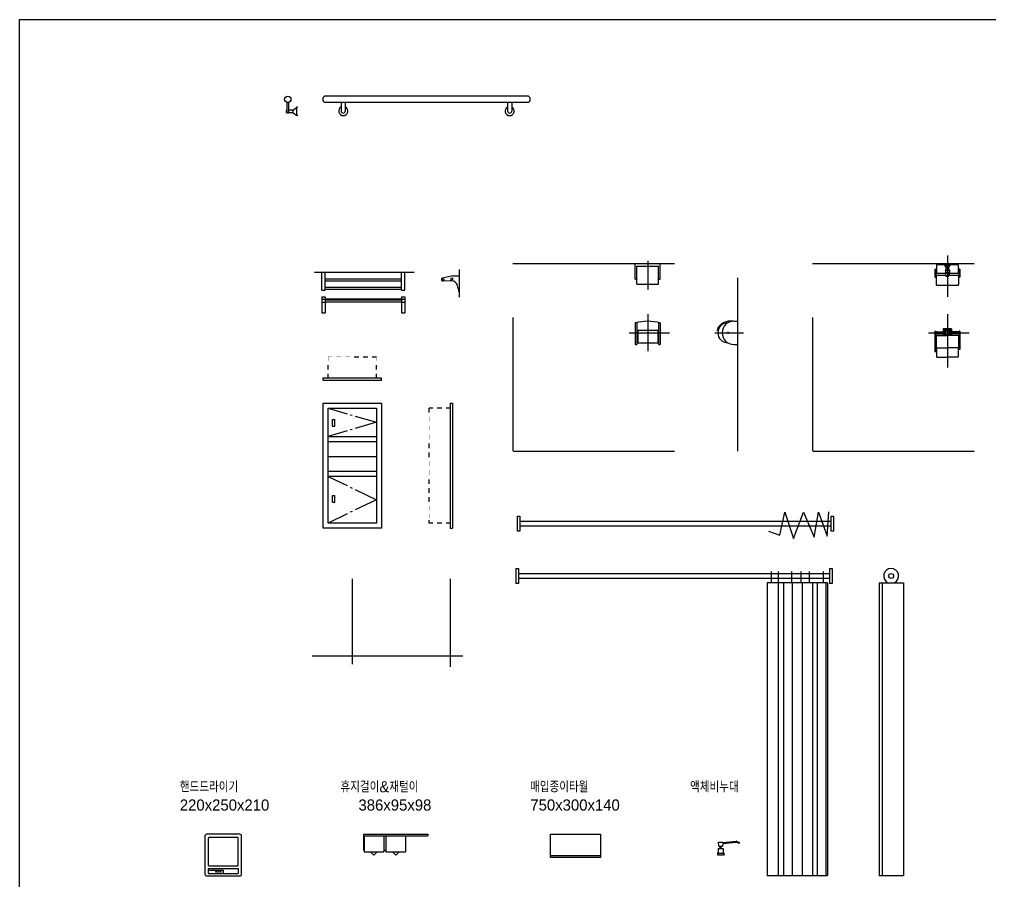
# Model space of a CAD drawing. Header units: inches. Extents: x -1249499 to 290957, y -589671 to 1013543.
# Drawn here: x -1061085 to -1055255, y 303014 to 308188 of the extents above; entities that cross this region are included whole.
import ezdxf

# ---------------------------------------------------------------- set-up
doc = ezdxf.new("R2010")
doc.units = ezdxf.units.IN
doc.header["$MEASUREMENT"] = 0
doc.linetypes.add('HIDDEN', pattern=[2, 1, -1])
for name, color, linetype in [('31', 54, 'Continuous'), ('5', 5, 'Continuous'), ('HATCH-05', 5, 'Continuous'), ('INT', 4, 'Continuous')]:
    doc.layers.add(name, color=color, linetype=linetype)
doc.styles.add('STYLE1', font='ses.shx', dxfattribs={"bigfont": 'shs.shx'})

msp = doc.modelspace()

# ---------------------------------------------------------------- linework, layer by layer
at = {"color": 6}
msp.add_lwpolyline([(-1061085, 308188), (-1045914, 308188), (-1045914, 301019), (-1061085, 301019)], close=True, dxfattribs=at)
at = {"layer": '31'}
for p, q in [((-1058025.4, 307726.6), (-1059252.3, 307726.6)), ((-1059477.1, 307690.2), (-1059477.1, 307623.8)), ((-1059467.1, 307690.2), (-1059467.1, 307623.8)), ((-1058025.4, 307688.6), (-1059252.3, 307688.6)), ((-1059151.4, 307688.6), (-1059151.4, 307637.6)), ((-1059126.4, 307688.6), (-1059126.4, 307637.6)), ((-1058151.4, 307688.6), (-1058151.4, 307637.6)), ((-1058126.4, 307688.6), (-1058126.4, 307637.6)), ((-1059477.1, 307643.5), (-1059482.1, 307640.1)), ((-1059482.1, 307640.1), (-1059482.1, 307630.2)), ((-1059477.1, 307626.8), (-1059482.1, 307630.2)), ((-1059467.1, 307623.8), (-1059477.1, 307623.8)), ((-1059440.1, 307643.5), (-1059467.1, 307643.5)), ((-1059440.1, 307626.8), (-1059467.1, 307626.8)), ((-1059440.1, 307643.5), (-1059417.1, 307660.1)), ((-1059440.1, 307626.8), (-1059440.1, 307643.5)), ((-1059440.1, 307626.8), (-1059417.1, 307610.1)), ((-1059417.1, 307610.1), (-1059417.1, 307660.1)), ((-1059412.1, 307660.1), (-1059417.1, 307660.1)), ((-1059412.1, 307610.1), (-1059417.1, 307610.1))]:
    msp.add_line(p, q, dxfattribs=at)
msp.add_circle((-1059472.1, 307707.6), 19, dxfattribs=at)
for centre, radius, start, end in [((-1059238.9, 307707.6), 23.3, 125.28813, 234.71187), ((-1058038.9, 307707.6), 23.3, 305.28813, 54.71187), ((-1059138.9, 307637.6), 27.5, 117.03569, 62.96431), ((-1059138.9, 307637.6), 12.5, 180, 0), ((-1058138.9, 307637.6), 27.5, 117.03569, 62.96431), ((-1058138.9, 307637.6), 12.5, 180, 0)]:
    msp.add_arc(centre, radius, start, end, dxfattribs=at)
at = {"layer": '5'}
for p, q in [((-1057308.9, 306738.1), (-1057308.9, 306565.6)), ((-1055508.6, 306769.2), (-1055508.6, 306522.3)), ((-1058440.3, 306519.6), (-1058440.3, 306685.4)), ((-1058118.9, 306721.3), (-1057148, 306721.3)), ((-1057383.9, 306627.3), (-1057383.9, 306721.3)), ((-1057373.9, 306706.3), (-1057243.9, 306706.3)), ((-1057373.9, 306597), (-1057373.9, 306706.3)), ((-1057243.9, 306597), (-1057243.9, 306706.3)), ((-1057233.9, 306627.3), (-1057233.9, 306721.3)), ((-1056318.6, 306721.3), (-1055347.7, 306721.3)), ((-1055583.6, 306686.8), (-1055578.6, 306686.8)), ((-1055583.6, 306686.8), (-1055583.6, 306639.4)), ((-1055578.6, 306686.8), (-1055578.6, 306639.4)), ((-1055443.6, 306713.7), (-1055573.6, 306713.7)), ((-1055573.6, 306713.7), (-1055573.6, 306661.3)), ((-1055533.6, 306721.3), (-1055483.6, 306721.3)), ((-1055533.6, 306716.3), (-1055533.6, 306721.3)), ((-1055533.6, 306716.3), (-1055483.6, 306716.3)), ((-1055528.6, 306713.8), (-1055528.6, 306716.3)), ((-1055528.6, 306713.8), (-1055488.6, 306713.8)), ((-1055523.6, 306711.3), (-1055523.6, 306713.8)), ((-1055523.6, 306711.3), (-1055493.6, 306711.3)), ((-1055521.1, 306706.3), (-1055521.1, 306711.3)), ((-1055521.1, 306706.3), (-1055496.2, 306706.3)), ((-1055520.6, 306680.8), (-1055496.6, 306680.8)), ((-1055520.6, 306680.8), (-1055520.6, 306670)), ((-1055514.6, 306691.2), (-1055514.6, 306695.6)), ((-1055502.6, 306695.6), (-1055502.6, 306691.2)), ((-1055496.6, 306680.8), (-1055496.6, 306670)), ((-1055496.2, 306706.3), (-1055496.2, 306711.3)), ((-1055493.6, 306711.3), (-1055493.6, 306713.8)), ((-1055488.6, 306713.8), (-1055488.6, 306716.3)), ((-1055483.6, 306716.3), (-1055483.6, 306721.3)), ((-1055443.6, 306713.7), (-1055443.6, 306661.3)), ((-1055433.6, 306686.8), (-1055438.6, 306686.8)), ((-1055438.6, 306686.8), (-1055438.6, 306639.4)), ((-1055433.6, 306686.8), (-1055433.6, 306639.4)), ((-1059312.4, 306670.4), (-1058712.9, 306670.4)), ((-1059268.5, 306561.4), (-1059268.5, 306670.4)), ((-1059248.5, 306561.4), (-1059248.5, 306670.4)), ((-1059248.5, 306630.4), (-1058788.5, 306630.4)), ((-1059248.5, 306618.4), (-1058788.5, 306618.4)), ((-1058788.5, 306561.4), (-1058788.5, 306670.4)), ((-1058768.5, 306561.4), (-1058768.5, 306670.4)), ((-1058480.3, 306647.2), (-1058542.9, 306632.9)), ((-1058495.4, 306617.7), (-1058540.3, 306615.2)), ((-1058480.3, 306647.2), (-1058440.3, 306647.2)), ((-1057383.9, 306627.3), (-1057373.9, 306627.3)), ((-1057243.9, 306627.3), (-1057233.9, 306627.3)), ((-1056768.1, 305594.4), (-1056768.1, 306635)), ((-1055578.6, 306670.4), (-1055583.6, 306670.4)), ((-1055583.6, 306639.4), (-1055578.6, 306639.4)), ((-1055519, 306661.3), (-1055578.6, 306661.3)), ((-1055519, 306649.3), (-1055578.6, 306649.3)), ((-1055576.4, 306649.3), (-1055576.4, 306594.6)), ((-1055520.6, 306670), (-1055496.6, 306670)), ((-1055516.3, 306664.6), (-1055500.9, 306664.6)), ((-1055438.6, 306661.3), (-1055498.2, 306661.3)), ((-1055438.6, 306649.3), (-1055498.2, 306649.3)), ((-1055440.8, 306649.3), (-1055440.8, 306594.6)), ((-1055433.6, 306670.4), (-1055438.6, 306670.4)), ((-1055433.6, 306639.4), (-1055438.6, 306639.4)), ((-1059268.5, 306561.4), (-1059248.5, 306561.4)), ((-1059248.5, 306578.4), (-1058788.5, 306578.4)), ((-1059248.5, 306566.4), (-1058788.5, 306566.4)), ((-1058788.5, 306561.4), (-1058768.5, 306561.4)), ((-1058448.2, 306572.2), (-1058445.3, 306550.2)), ((-1057373.9, 306597), (-1057243.9, 306597)), ((-1055572.4, 306590.6), (-1055444.8, 306590.6)), ((-1059268.5, 306521.3), (-1059268.5, 306424.3)), ((-1059268.5, 306521.3), (-1059248.5, 306521.3)), ((-1059268.5, 306507.3), (-1059248.5, 306507.3)), ((-1059248.5, 306521.3), (-1059248.5, 306424.3)), ((-1059248.5, 306510), (-1058788.5, 306510)), ((-1059248.5, 306503.9), (-1058788.5, 306503.9)), ((-1058788.5, 306521.3), (-1058788.5, 306424.3)), ((-1058788.5, 306521.3), (-1058768.5, 306521.3)), ((-1058788.5, 306507.3), (-1058768.5, 306507.3)), ((-1058768.5, 306521.3), (-1058768.5, 306424.3)), ((-1058445.3, 306550.2), (-1058440.3, 306550.2)), ((-1059268.5, 306489.3), (-1059248.5, 306489.3)), ((-1059248.5, 306491.9), (-1058788.5, 306491.9)), ((-1058788.5, 306489.3), (-1058768.5, 306489.3)), ((-1059268.5, 306424.3), (-1059248.5, 306424.3)), ((-1058788.5, 306424.3), (-1058768.5, 306424.3)), ((-1058118.9, 306396.2), (-1058118.9, 305597.4)), ((-1057308.9, 306416.9), (-1057308.9, 306194.7)), ((-1056318.6, 306396.2), (-1056318.6, 305597.4)), ((-1055508.6, 306416.9), (-1055508.6, 306096.2)), ((-1057383.9, 306365), (-1057383.9, 306235.2)), ((-1057373.9, 306367.3), (-1057373.9, 306235.2)), ((-1057243.9, 306367.3), (-1057243.9, 306235.2)), ((-1057233.9, 306365), (-1057233.9, 306235.2)), ((-1056792.2, 306375.4), (-1056768.1, 306375.4)), ((-1055483.6, 306329.4), (-1055533.6, 306329.4)), ((-1055533.6, 306329.4), (-1055533.6, 306310.4)), ((-1055528.6, 306324.4), (-1055528.6, 306310.4)), ((-1055528.6, 306324.4), (-1055488.6, 306324.4)), ((-1055488.6, 306324.4), (-1055488.6, 306310.4)), ((-1055483.6, 306329.4), (-1055483.6, 306310.4)), ((-1057421.3, 306304.4), (-1057178.5, 306304.4)), ((-1057243.9, 306318.9), (-1057373.9, 306318.9)), ((-1057368.9, 306318.9), (-1057368.9, 306245.2)), ((-1057248.9, 306318.9), (-1057248.9, 306245.2)), ((-1056906, 306304.4), (-1056734.2, 306304.4)), ((-1056886.5, 306317.7), (-1056892.4, 306318.9)), ((-1055621.1, 306304.4), (-1055378.3, 306304.4)), ((-1055583.6, 306315.4), (-1055583.6, 306193.9)), ((-1055583.6, 306315.4), (-1055578.6, 306315.4)), ((-1055578.6, 306315.4), (-1055578.6, 306193.9)), ((-1055578.6, 306310.4), (-1055519, 306310.4)), ((-1055578.6, 306298.4), (-1055519, 306298.4)), ((-1055576.4, 306289.4), (-1055508.6, 306289.4)), ((-1055576.4, 306289.4), (-1055576.4, 306219.9)), ((-1055533.6, 306298.4), (-1055533.6, 306289.4)), ((-1055528.6, 306298.4), (-1055528.6, 306289.4)), ((-1055523.6, 306319.4), (-1055523.6, 306310.4)), ((-1055523.6, 306319.4), (-1055493.6, 306319.4)), ((-1055523.6, 306298.4), (-1055523.6, 306289.4)), ((-1055440.8, 306289.4), (-1055508.6, 306289.4)), ((-1055438.6, 306310.4), (-1055498.2, 306310.4)), ((-1055438.6, 306298.4), (-1055498.2, 306298.4)), ((-1055493.6, 306319.4), (-1055493.6, 306310.4)), ((-1055493.6, 306298.4), (-1055493.6, 306289.4)), ((-1055488.6, 306298.4), (-1055488.6, 306289.4)), ((-1055483.6, 306298.4), (-1055483.6, 306289.4)), ((-1055440.8, 306289.4), (-1055440.8, 306219.9)), ((-1055438.6, 306315.4), (-1055438.6, 306205.4)), ((-1055433.6, 306315.4), (-1055438.6, 306315.4)), ((-1055433.6, 306315.4), (-1055433.6, 306205.4)), ((-1057383.9, 306235.2), (-1057373.9, 306235.2)), ((-1057368.9, 306245.2), (-1057248.9, 306245.2)), ((-1057243.9, 306235.2), (-1057233.9, 306235.2)), ((-1056792.1, 306234.9), (-1056768.1, 306234.9)), ((-1055573.6, 306216.1), (-1055573.6, 306161.4)), ((-1055572.4, 306215.9), (-1055508.6, 306215.9)), ((-1055444.8, 306215.9), (-1055508.6, 306215.9)), ((-1055443.6, 306216.1), (-1055443.6, 306161.4)), ((-1055433.6, 306205.4), (-1055438.6, 306205.4)), ((-1055583.6, 306193.9), (-1055578.6, 306193.9)), ((-1055571.6, 306159.4), (-1055508.6, 306159.4)), ((-1055445.6, 306159.4), (-1055508.6, 306159.4)), ((-1059259.8, 306034.9), (-1058909.8, 306034.9)), ((-1059259.8, 306019.9), (-1059259.8, 306034.9)), ((-1058909.8, 306019.9), (-1058909.8, 306034.9)), ((-1059259.8, 306019.9), (-1058909.8, 306019.9)), ((-1059259.8, 305132.4), (-1059259.8, 305882.4)), ((-1059259.8, 305882.4), (-1058909.8, 305882.4)), ((-1058909.8, 305882.4), (-1058909.8, 305132.4)), ((-1058497, 305882.4), (-1058497, 305132.4)), ((-1058497, 305882.4), (-1058482, 305882.4)), ((-1058482, 305882.4), (-1058482, 305132.4)), ((-1059229.8, 305682.4), (-1059229.8, 305852.4)), ((-1059229.8, 305852.4), (-1059114.9, 305818.7)), ((-1059229.8, 305852.4), (-1058939.8, 305852.4)), ((-1059096.4, 305813.3), (-1059085.5, 305810.1)), ((-1059066.7, 305804.6), (-1058939.8, 305767.4)), ((-1058939.8, 305852.4), (-1058939.8, 305682.4)), ((-1059204.4, 305783.4), (-1059189.4, 305783.4)), ((-1059204.4, 305743.4), (-1059204.4, 305783.4)), ((-1059204.4, 305743.4), (-1059189.4, 305743.4)), ((-1059189.4, 305743.4), (-1059189.4, 305783.4)), ((-1058939.8, 305767.4), (-1059066.7, 305730.2)), ((-1059114.9, 305716.1), (-1059229.8, 305682.4)), ((-1059229.8, 305682.4), (-1058939.8, 305682.4)), ((-1059229.8, 305442.4), (-1059229.8, 305682.4)), ((-1059085.5, 305724.7), (-1059096.4, 305721.5)), ((-1058939.8, 305682.4), (-1058939.8, 305442.4)), ((-1059229.8, 305652.4), (-1058939.8, 305652.4)), ((-1058115.9, 305594.4), (-1057148, 305594.4)), ((-1056315.6, 305594.4), (-1055347.7, 305594.4)), ((-1059229.8, 305562.4), (-1058939.8, 305562.4)), ((-1058939.8, 305472.4), (-1059229.8, 305472.4)), ((-1059229.8, 305442.4), (-1059114.9, 305386.9)), ((-1059229.8, 305162.4), (-1059229.8, 305442.4)), ((-1058939.8, 305442.4), (-1059229.8, 305442.4)), ((-1058939.8, 305442.4), (-1058939.8, 305162.4)), ((-1059096.4, 305378), (-1059085.5, 305372.8)), ((-1059066.7, 305363.7), (-1058939.8, 305302.4)), ((-1059204.4, 305288.7), (-1059204.4, 305328.7)), ((-1059204.4, 305328.7), (-1059189.4, 305328.7)), ((-1059204.4, 305288.7), (-1059189.4, 305288.7)), ((-1059189.4, 305288.7), (-1059189.4, 305328.7)), ((-1058939.8, 305302.4), (-1059066.7, 305241.2)), ((-1059114.9, 305217.9), (-1059229.8, 305162.4)), ((-1059085.5, 305232), (-1059096.4, 305226.8)), ((-1058939.8, 305162.4), (-1059229.8, 305162.4)), ((-1058622, 305162.4), (-1058622, 305179)), ((-1058092.4, 305114.3), (-1058092.4, 305204.3)), ((-1058092.4, 305204.3), (-1058077.4, 305204.3)), ((-1058077.4, 305204.3), (-1058077.4, 305174.3)), ((-1058077.4, 305174.3), (-1056207.4, 305174.3)), ((-1058077.4, 305174.3), (-1058077.4, 305114.3)), ((-1056207.4, 305204.3), (-1056192.4, 305204.3)), ((-1056207.4, 305174.3), (-1056207.4, 305204.3)), ((-1056207.4, 305114.3), (-1056207.4, 305174.3)), ((-1056192.4, 305204.3), (-1056192.4, 305114.3)), ((-1058909.8, 305132.4), (-1059259.8, 305132.4)), ((-1058497, 305132.4), (-1058482, 305132.4)), ((-1058077.4, 305114.3), (-1058092.4, 305114.3)), ((-1056207.4, 305144.3), (-1058077.4, 305144.3)), ((-1056192.4, 305114.3), (-1056207.4, 305114.3)), ((-1058101.2, 304889.2), (-1058101.2, 304799.2)), ((-1058101.2, 304889.2), (-1058086.2, 304889.2)), ((-1058086.2, 304889.2), (-1058086.2, 304799.2)), ((-1056566.4, 304870.7), (-1056566.4, 304803.8)), ((-1056524.5, 304870.7), (-1056524.5, 304803.8)), ((-1056445.5, 304870.7), (-1056445.5, 304803.8)), ((-1056388.7, 304870.7), (-1056388.7, 304803.8)), ((-1056339.7, 304870.7), (-1056339.7, 304803.8)), ((-1056253.9, 304870.7), (-1056253.9, 304803.8)), ((-1056216.2, 304889.2), (-1056216.2, 304799.2)), ((-1056216.2, 304889.2), (-1056201.2, 304889.2)), ((-1056201.2, 304889.2), (-1056201.2, 304799.2)), ((-1059084.8, 304827.8), (-1059084.8, 304315)), ((-1058497, 304827.8), (-1058497, 304298.7)), ((-1058086.2, 304859.2), (-1056216.2, 304859.2)), ((-1056216.2, 304829.2), (-1058086.2, 304829.2)), ((-1058086.2, 304799.2), (-1058101.2, 304799.2)), ((-1056591.8, 304803.8), (-1056591.8, 303044.2)), ((-1056229.7, 304803.8), (-1056591.8, 304803.8)), ((-1056525, 304803.8), (-1056525, 303044.2)), ((-1056493.7, 304803.8), (-1056493.7, 303044.2)), ((-1056441.2, 304803.8), (-1056441.2, 303044.2)), ((-1056381.2, 304803.8), (-1056381.2, 303044.2)), ((-1056318.7, 304803.8), (-1056318.7, 303044.2)), ((-1056291.2, 304803.8), (-1056291.2, 303044.2)), ((-1056238.7, 304803.8), (-1056238.7, 303044.2)), ((-1056229.7, 304803.8), (-1056229.7, 303044.2)), ((-1056201.2, 304799.2), (-1056216.2, 304799.2)), ((-1055918.1, 304803.8), (-1055918.1, 303044.2)), ((-1055918.1, 304803.8), (-1055826.5, 304803.8)), ((-1055900.3, 304803.8), (-1055900.3, 303044.2)), ((-1055826.5, 304803.8), (-1055772.9, 304803.8)), ((-1055772.9, 304803.8), (-1055772.9, 303044.2)), ((-1058420.2, 304362.4), (-1059326.3, 304362.4)), ((-1056591.8, 303044.2), (-1056229.7, 303044.2)), ((-1055918.1, 303044.2), (-1055772.9, 303044.2))]:
    msp.add_line(p, q, dxfattribs=at)
at = {"layer": '5', "linetype": 'HIDDEN'}
for p, q in [((-1059229.8, 306138.6), (-1059229.8, 306159.9)), ((-1059229.8, 306159.9), (-1059206.4, 306159.9)), ((-1059179.6, 306159.9), (-1059152.8, 306159.9)), ((-1059125.9, 306159.9), (-1059099.1, 306159.9)), ((-1059072.3, 306159.9), (-1059045.5, 306159.9)), ((-1059018.6, 306159.9), (-1058991.8, 306159.9)), ((-1058965, 306159.9), (-1058939.8, 306159.9)), ((-1058939.8, 306138.6), (-1058939.8, 306159.9)), ((-1059229.8, 306084.9), (-1059229.8, 306111.7)), ((-1058939.8, 306084.9), (-1058939.8, 306111.7)), ((-1059229.8, 306034.9), (-1059229.8, 306058.1)), ((-1058939.8, 306034.9), (-1058939.8, 306058.1)), ((-1058622, 305827.2), (-1058622, 305852.4)), ((-1058600.7, 305852.4), (-1058622, 305852.4)), ((-1058622, 305773.6), (-1058622, 305800.4)), ((-1058547.1, 305852.4), (-1058573.9, 305852.4)), ((-1058497, 305852.4), (-1058520.2, 305852.4)), ((-1058622, 305719.9), (-1058622, 305746.7)), ((-1058622, 305666.2), (-1058622, 305693.1)), ((-1058622, 305612.6), (-1058622, 305639.4)), ((-1058622, 305558.9), (-1058622, 305585.8)), ((-1058622, 305505.3), (-1058622, 305532.1)), ((-1058622, 305451.6), (-1058622, 305478.4)), ((-1058622, 305398), (-1058622, 305424.8)), ((-1058622, 305344.3), (-1058622, 305371.1)), ((-1058622, 305290.6), (-1058622, 305317.5)), ((-1058622, 305237), (-1058622, 305263.8)), ((-1058622, 305190.8), (-1058622, 305217.7)), ((-1058600.7, 305162.4), (-1058622, 305162.4)), ((-1058547.1, 305162.4), (-1058573.9, 305162.4)), ((-1058497, 305162.4), (-1058520.2, 305162.4))]:
    msp.add_line(p, q, dxfattribs=at)
at = {"layer": '5'}
msp.add_lwpolyline([(-1056583, 305113.5), (-1056516.2, 305088.5), (-1056484.9, 305226.8), (-1056432.4, 305069.3), (-1056372.4, 305226.8), (-1056309.9, 305077.1), (-1056282.4, 305226.8), (-1056229.9, 305084.3), (-1056220.8, 305229.5)], dxfattribs=at)
for centre, radius in [((-1058538.3, 306623.8), 6), ((-1058486.3, 306630), 6), ((-1056827.6, 306305.2), 4.17), ((-1055508.6, 306304.4), 12), ((-1055846.4, 304844.2), 15)]:
    msp.add_circle(centre, radius, dxfattribs=at)
for centre, radius, start, end in [((-1055531.9, 306692.5), 17.5, 9.96975, 51.90379), ((-1055531.9, 306694.2), 17.5, 309.96975, 350.03025), ((-1055485.4, 306692.5), 17.5, 128.09621, 170.03025), ((-1055485.4, 306694.2), 17.5, 189.96975, 230.03025), ((-1058540.3, 306624.2), 9, 106.64611, 281.25797), ((-1058491.4, 306577.9), 40, 36.54057, 95.62898), ((-1055531.9, 306656.5), 17.5, 27.23779, 50.03025), ((-1055508.6, 306655.3), 12, 129.77877, 50.22123), ((-1055485.4, 306656.5), 17.5, 129.96975, 152.76221), ((-1058505.2, 306567.7), 57.2, 4.5292, 36.54057), ((-1055572.4, 306594.6), 4, 180, 270), ((-1055444.8, 306594.6), 4, 270, 0), ((-1057308.9, 306068.7), 305.6, 75.79508, 104.20492), ((-1056827.9, 306305.2), 66, 111.2295, 168.00362), ((-1056827.9, 306305.2), 60, 90.5422, 269.4578), ((-1056791.9, 306305.2), 70.3, 90.24999, 269.75001), ((-1056806.5, 306258.2), 117.5, 85.88771, 112.62502), ((-1055572.4, 306219.9), 4, 180, 270), ((-1055444.8, 306219.9), 4, 270, 0), ((-1055571.6, 306161.4), 2, 180, 270), ((-1055445.6, 306161.4), 2, 270, 0), ((-1058115.9, 305597.4), 3, 180, 270), ((-1056315.6, 305597.4), 3, 180, 270), ((-1055846.4, 304844.2), 45, 296.21694, 243.78306)]:
    msp.add_arc(centre, radius, start, end, dxfattribs=at)
at = {"layer": 'HATCH-05', "color": 4}
for p, q in [((-1059016.8, 303292.6), (-1058630.8, 303292.6)), ((-1059016.8, 303292.6), (-1059016.8, 303197.6)), ((-1058630.8, 303292.6), (-1058630.8, 303282.6)), ((-1059016.8, 303282.6), (-1058630.8, 303282.6)), ((-1059013.8, 303282.6), (-1059013.8, 303187.6)), ((-1059013.8, 303282.6), (-1059013.8, 303197.6)), ((-1058895.3, 303282.6), (-1058895.3, 303187.6)), ((-1058882.3, 303282.6), (-1058882.3, 303187.6)), ((-1058763.8, 303282.6), (-1058763.8, 303187.6)), ((-1059016.8, 303197.6), (-1059013.8, 303197.6)), ((-1059013.8, 303187.6), (-1058895.3, 303187.6)), ((-1058974.6, 303187.1), (-1058954.6, 303167.6)), ((-1058954.6, 303167.6), (-1058934.6, 303187.1)), ((-1058895.3, 303197.6), (-1058882.3, 303197.6)), ((-1058882.3, 303187.6), (-1058763.8, 303187.6)), ((-1058843.1, 303187.1), (-1058823.1, 303167.6)), ((-1058823.1, 303167.6), (-1058803.1, 303187.1)), ((-1057593.2, 303162.6), (-1057893.2, 303162.6)), ((-1059949.7, 303087.6), (-1059949.7, 303057.6)), ((-1059949.7, 303087.6), (-1059769.7, 303087.6)), ((-1059949.7, 303077.6), (-1059859.7, 303077.6)), ((-1059949.7, 303057.6), (-1059769.7, 303057.6)), ((-1059859.7, 303077.6), (-1059859.7, 303057.6)), ((-1059769.7, 303087.6), (-1059769.7, 303057.6))]:
    msp.add_line(p, q, dxfattribs=at)
for points in [[(-1059959.7, 303042.6), (-1059759.7, 303042.6, 0.414214), (-1059749.7, 303052.6), (-1059749.7, 303282.6, 0.414214), (-1059759.7, 303292.6), (-1059959.7, 303292.6, 0.414214), (-1059969.7, 303282.6), (-1059969.7, 303052.6, 0.414214)], [(-1059944.7, 303102.6), (-1059774.7, 303102.6, 0.414214), (-1059769.7, 303107.6), (-1059769.7, 303267.6, 0.414214), (-1059774.7, 303272.6), (-1059944.7, 303272.6, 0.414214), (-1059949.7, 303267.6), (-1059949.7, 303107.6, 0.414214)]]:
    msp.add_lwpolyline(points, format="xyb", close=True, dxfattribs=at)
msp.add_lwpolyline([(-1057893.2, 303292.6), (-1057593.2, 303292.6), (-1057593.2, 303152.6), (-1057893.2, 303152.6)], close=True, dxfattribs=at)
for centre in [(-1059902.8, 303067.6), (-1059889.1, 303067.6), (-1059875.4, 303067.6)]:
    msp.add_circle(centre, 2.5, dxfattribs=at)
at = {"layer": 'INT'}
for p, q in [((-1056884.2, 303245.9), (-1056857.2, 303245.9)), ((-1056882.2, 303220.9), (-1056884.2, 303245.9)), ((-1056857.8, 303237.9), (-1056859.2, 303220.9)), ((-1056857.8, 303237.9), (-1056778.4, 303245.8)), ((-1056857.4, 303242.9), (-1056778.4, 303250.8)), ((-1056857.2, 303245.9), (-1056857.4, 303242.9)), ((-1056776.1, 303250.5), (-1056758.1, 303243.3)), ((-1056776.1, 303245.5), (-1056759.8, 303239)), ((-1056890.7, 303174.9), (-1056890.7, 303169.9)), ((-1056885.7, 303207.9), (-1056855.7, 303207.9)), ((-1056885.7, 303207.9), (-1056885.7, 303179.9)), ((-1056885.7, 303179.9), (-1056855.7, 303179.9)), ((-1056882.2, 303220.9), (-1056859.2, 303220.9)), ((-1056873.9, 303207.9), (-1056873.9, 303220.9)), ((-1056867.4, 303207.9), (-1056867.4, 303220.9)), ((-1056855.7, 303207.9), (-1056855.7, 303179.9)), ((-1056850.7, 303174.9), (-1056850.7, 303169.9)), ((-1056890.7, 303169.9), (-1056850.7, 303169.9))]:
    msp.add_line(p, q, dxfattribs=at)
for centre, radius, start, end in [((-1056777.9, 303245.8), 5, 68.19859, 95.71059), ((-1056777.9, 303240.8), 5, 68.19859, 95.71059), ((-1056761, 303242), 3.19, 291.58456, 24.81262), ((-1056885.7, 303174.9), 5, 90, 180), ((-1056855.7, 303174.9), 5, 0, 90)]:
    msp.add_arc(centre, radius, start, end, dxfattribs=at)

# ---------------------------------------------------------------- texts
at = {"layer": 'HATCH-05', "color": 4, "style": 'STYLE1'}
for s, height, p in [('핸드드라이기', 66.94, (-1060120.9, 303544.5)), ('휴지걸이&재털이', 66.94, (-1059155.7, 303544.5)), ('매입종이타월', 66.94, (-1058016.4, 303544.5)), ('액체비누대', 66.94, (-1057054.7, 303544.5)), ('220x250x210', 66.944, (-1060120.9, 303434.9)), ('386x95x98', 66.94, (-1059047.4, 303434.9)), ('750x300x140', 66.944, (-1058014.7, 303434.9))]:
    msp.add_text(s, height=height, dxfattribs=at).set_placement(p)

doc.saveas('drawing.dxf')
